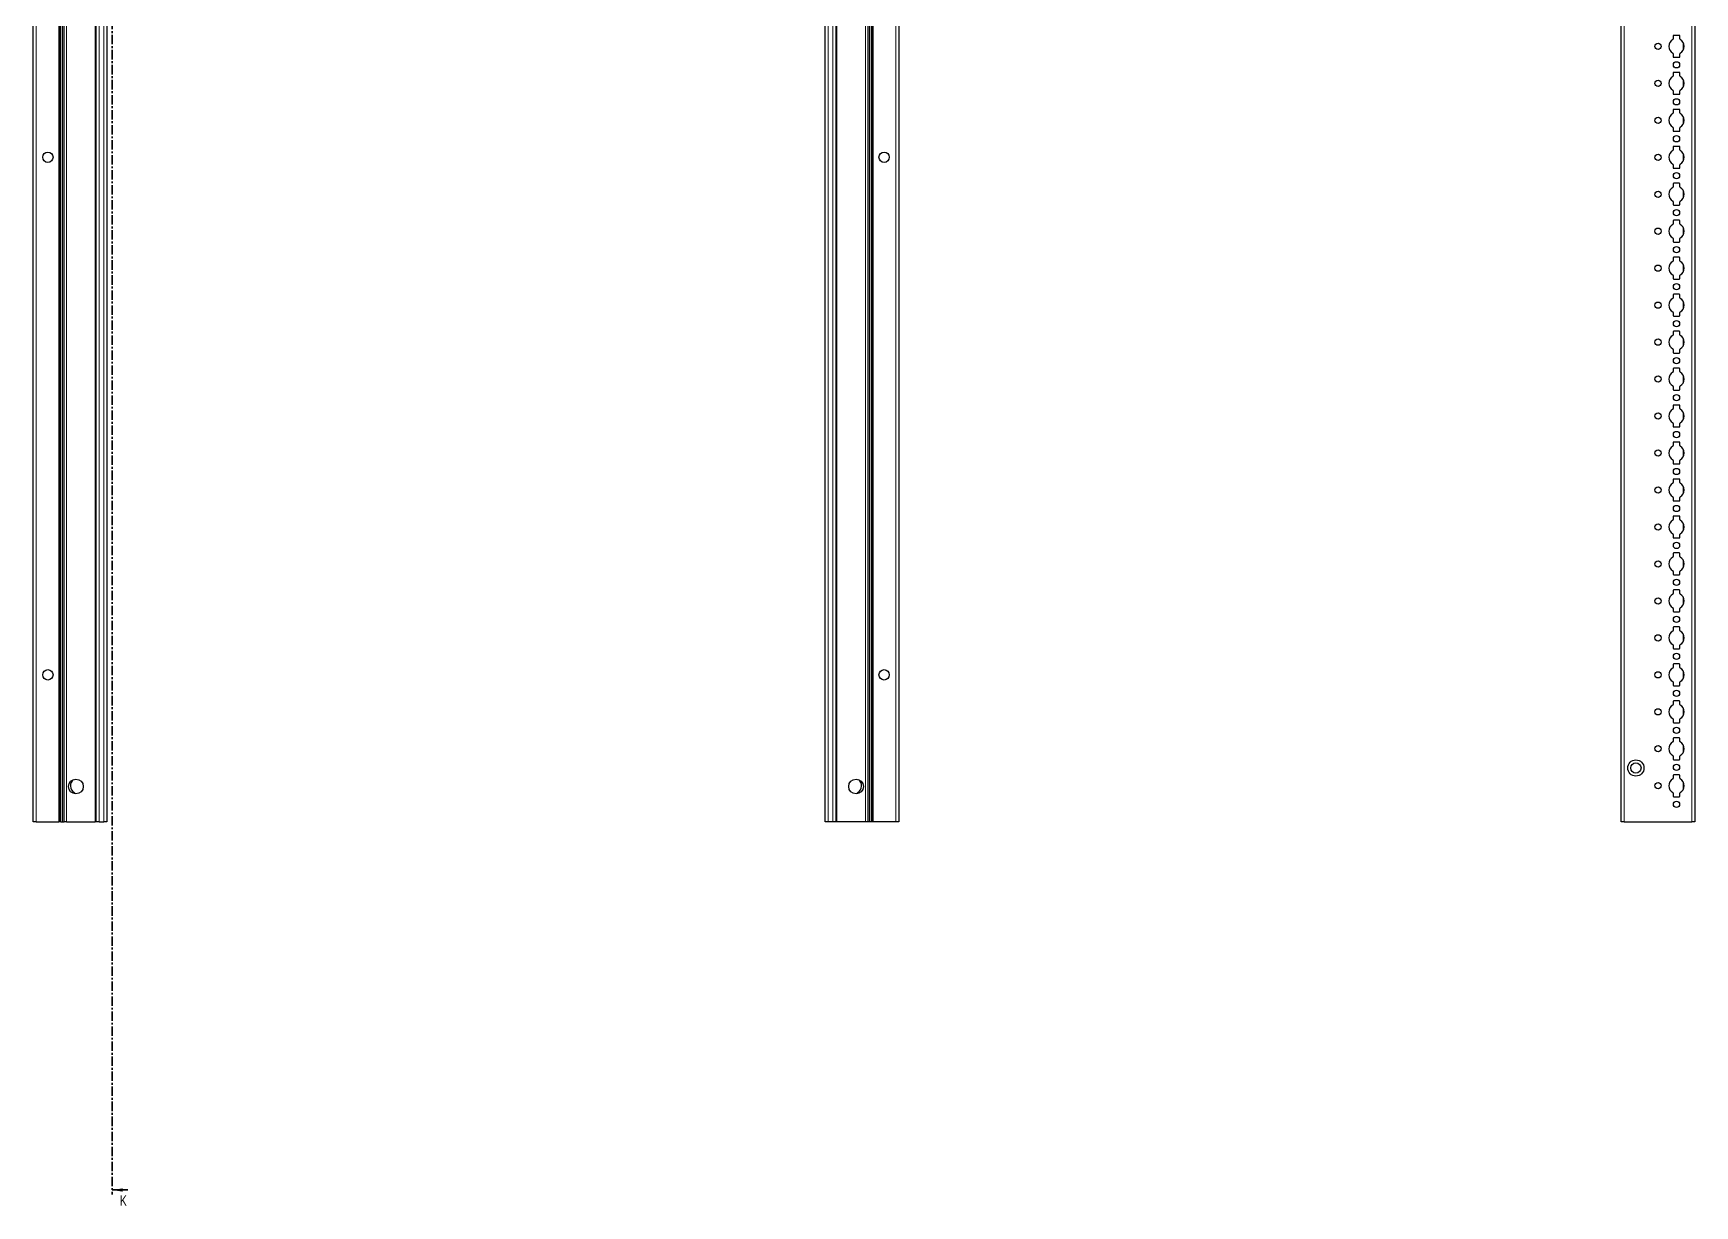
# Model space of a CAD drawing. Header units: millimetres. Extents: x -199 to 3951, y -1847 to 1507.
# Drawn here: x 1677 to 2801, y -1111 to -318 of the extents above; entities that cross this region are included whole.
import ezdxf

# ---------------------------------------------------------------- set-up
doc = ezdxf.new("R2010")
doc.units = ezdxf.units.MM
doc.linetypes.add('CENTER', pattern=[10.16, 6.35, -1.27, 1.27, -1.27])
doc.styles.add('SLDTEXTSTYLE0', font='TXT', dxfattribs={"width": 0.75})

msp = doc.modelspace()

# ---------------------------------------------------------------- linework, layer by layer
at = {"color": 7, "linetype": 'CENTER', "lineweight": 35}
msp.add_line((1730.86, 1499.09), (1730.86, -1103.67), dxfattribs=at)
at = {"color": 7, "linetype": 'Continuous', "lineweight": 25}
for p, q in [((1677.43, -851.79), (1677.43, 447.21)), ((1697.22, 447.21), (1697.22, -851.79)), ((1697.26, 447.21), (1697.26, -851.79)), ((1719.93, -851.79), (1719.93, 447.21)), ((1727.13, 447.21), (1727.13, -851.79)), ((2213.13, -851.79), (2213.13, 447.21)), ((2220.33, 447.21), (2220.33, -851.79)), ((2243, -851.79), (2243, 447.21)), ((2243.04, -851.79), (2243.04, 447.21)), ((2262.83, 447.21), (2262.83, -851.79)), ((2751.51, -851.79), (2751.51, 447.21)), ((2801.21, 447.21), (2801.21, -851.79)), ((1695.43, -326.54), (1695.43, -278.04)), ((2244.83, -278.04), (2244.83, -326.54)), ((2786.56, -320.39), (2786.56, -322.27)), ((2790.66, -319.89), (2787.06, -319.89)), ((2791.16, -322.27), (2791.16, -320.39)), ((1695.49, -326.65), (1695.43, -326.54)), ((1695.43, -326.54), (1695.43, -328.04)), ((1695.43, -328.04), (1695.49, -327.94)), ((1695.43, -376.54), (1695.43, -328.04)), ((1695.49, -327.94), (1695.49, -326.65)), ((2244.83, -326.54), (2244.77, -326.65)), ((2244.77, -326.65), (2244.77, -327.94)), ((2244.77, -327.94), (2244.83, -328.04)), ((2244.83, -328.04), (2244.83, -326.54)), ((2244.83, -328.04), (2244.83, -376.54)), ((2786.56, -332.32), (2786.56, -334.19)), ((2787.06, -334.69), (2790.66, -334.69)), ((2791.16, -334.19), (2791.16, -332.32)), ((2786.56, -345.39), (2786.56, -347.27)), ((2790.66, -344.89), (2787.06, -344.89)), ((2791.16, -347.27), (2791.16, -345.39)), ((2786.56, -357.32), (2786.56, -359.19)), ((2791.16, -359.19), (2791.16, -357.32)), ((2786.56, -370.39), (2786.56, -372.27)), ((2787.06, -359.69), (2790.66, -359.69)), ((2790.66, -369.89), (2787.06, -369.89)), ((2791.16, -372.27), (2791.16, -370.39)), ((1695.49, -376.65), (1695.43, -376.54)), ((1695.43, -376.54), (1695.43, -378.04)), ((1695.43, -378.04), (1695.49, -377.94)), ((1695.43, -426.54), (1695.43, -378.04)), ((1695.49, -377.94), (1695.49, -376.65)), ((2244.83, -376.54), (2244.77, -376.65)), ((2244.77, -376.65), (2244.77, -377.94)), ((2244.77, -377.94), (2244.83, -378.04)), ((2244.83, -378.04), (2244.83, -376.54)), ((2244.83, -378.04), (2244.83, -426.54)), ((2786.56, -382.32), (2786.56, -384.19)), ((2787.06, -384.69), (2790.66, -384.69)), ((2791.16, -384.19), (2791.16, -382.32)), ((2786.56, -395.39), (2786.56, -397.27)), ((2790.66, -394.89), (2787.06, -394.89)), ((2791.16, -397.27), (2791.16, -395.39)), ((2786.56, -407.32), (2786.56, -409.19)), ((2787.06, -409.69), (2790.66, -409.69)), ((2791.16, -409.19), (2791.16, -407.32)), ((1695.49, -426.65), (1695.43, -426.54)), ((1695.43, -426.54), (1695.43, -428.04)), ((1695.49, -427.94), (1695.49, -426.65)), ((2244.83, -426.54), (2244.77, -426.65)), ((2244.77, -426.65), (2244.77, -427.94)), ((2244.83, -428.04), (2244.83, -426.54)), ((2786.56, -420.39), (2786.56, -422.27)), ((2790.66, -419.89), (2787.06, -419.89)), ((2791.16, -422.27), (2791.16, -420.39)), ((1695.43, -428.04), (1695.49, -427.94)), ((1695.43, -476.54), (1695.43, -428.04)), ((2244.77, -427.94), (2244.83, -428.04)), ((2244.83, -428.04), (2244.83, -476.54)), ((2786.56, -432.32), (2786.56, -434.19)), ((2787.06, -434.69), (2790.66, -434.69)), ((2791.16, -434.19), (2791.16, -432.32)), ((2786.56, -445.39), (2786.56, -447.27)), ((2790.66, -444.89), (2787.06, -444.89)), ((2791.16, -447.27), (2791.16, -445.39)), ((2786.56, -457.32), (2786.56, -459.19)), ((2787.06, -459.69), (2790.66, -459.69)), ((2791.16, -459.19), (2791.16, -457.32)), ((2786.56, -470.39), (2786.56, -472.27)), ((2790.66, -469.89), (2787.06, -469.89)), ((2791.16, -472.27), (2791.16, -470.39)), ((1695.49, -476.65), (1695.43, -476.54)), ((1695.43, -476.54), (1695.43, -478.04)), ((1695.43, -478.04), (1695.49, -477.94)), ((1695.43, -526.54), (1695.43, -478.04)), ((1695.49, -477.94), (1695.49, -476.65)), ((2244.83, -476.54), (2244.77, -476.65)), ((2244.77, -476.65), (2244.77, -477.94)), ((2244.77, -477.94), (2244.83, -478.04)), ((2244.83, -478.04), (2244.83, -476.54)), ((2244.83, -478.04), (2244.83, -526.54)), ((2786.56, -482.32), (2786.56, -484.19)), ((2791.16, -484.19), (2791.16, -482.32)), ((2787.06, -484.69), (2790.66, -484.69)), ((2786.56, -495.39), (2786.56, -497.27)), ((2790.66, -494.89), (2787.06, -494.89)), ((2791.16, -497.27), (2791.16, -495.39)), ((2786.56, -507.32), (2786.56, -509.19)), ((2787.06, -509.69), (2790.66, -509.69)), ((2791.16, -509.19), (2791.16, -507.32)), ((1695.49, -526.65), (1695.43, -526.54)), ((1695.43, -526.54), (1695.43, -528.04)), ((1695.43, -528.04), (1695.49, -527.94)), ((1695.43, -576.54), (1695.43, -528.04)), ((1695.49, -527.94), (1695.49, -526.65)), ((2244.83, -526.54), (2244.77, -526.65)), ((2244.77, -526.65), (2244.77, -527.94)), ((2244.77, -527.94), (2244.83, -528.04)), ((2244.83, -528.04), (2244.83, -526.54)), ((2244.83, -528.04), (2244.83, -576.54)), ((2786.56, -520.39), (2786.56, -522.27)), ((2790.66, -519.89), (2787.06, -519.89)), ((2791.16, -522.27), (2791.16, -520.39)), ((2786.56, -532.32), (2786.56, -534.19)), ((2787.06, -534.69), (2790.66, -534.69)), ((2791.16, -534.19), (2791.16, -532.32)), ((2786.56, -545.39), (2786.56, -547.27)), ((2790.66, -544.89), (2787.06, -544.89)), ((2791.16, -547.27), (2791.16, -545.39)), ((2786.56, -557.32), (2786.56, -559.19)), ((2787.06, -559.69), (2790.66, -559.69)), ((2791.16, -559.19), (2791.16, -557.32)), ((2786.56, -570.39), (2786.56, -572.27)), ((2790.66, -569.89), (2787.06, -569.89)), ((2791.16, -572.27), (2791.16, -570.39)), ((1695.49, -576.65), (1695.43, -576.54)), ((1695.43, -576.54), (1695.43, -578.04)), ((1695.43, -578.04), (1695.49, -577.94)), ((1695.43, -626.54), (1695.43, -578.04)), ((1695.49, -577.94), (1695.49, -576.65)), ((2244.83, -576.54), (2244.77, -576.65)), ((2244.77, -576.65), (2244.77, -577.94)), ((2244.77, -577.94), (2244.83, -578.04)), ((2244.83, -578.04), (2244.83, -576.54)), ((2244.83, -578.04), (2244.83, -626.54)), ((2786.56, -582.32), (2786.56, -584.19)), ((2791.16, -584.19), (2791.16, -582.32)), ((2786.56, -595.39), (2786.56, -597.27)), ((2787.06, -584.69), (2790.66, -584.69)), ((2790.66, -594.89), (2787.06, -594.89)), ((2791.16, -597.27), (2791.16, -595.39)), ((2786.56, -607.32), (2786.56, -609.19)), ((2787.06, -609.69), (2790.66, -609.69)), ((2791.16, -609.19), (2791.16, -607.32)), ((1695.49, -626.65), (1695.43, -626.54)), ((1695.43, -626.54), (1695.43, -628.04)), ((1695.43, -628.04), (1695.49, -627.94)), ((1695.43, -676.54), (1695.43, -628.04)), ((1695.49, -627.94), (1695.49, -626.65)), ((2244.83, -626.54), (2244.77, -626.65)), ((2244.77, -626.65), (2244.77, -627.94)), ((2244.77, -627.94), (2244.83, -628.04)), ((2244.83, -628.04), (2244.83, -626.54)), ((2244.83, -628.04), (2244.83, -676.54)), ((2786.56, -620.39), (2786.56, -622.27)), ((2790.66, -619.89), (2787.06, -619.89)), ((2791.16, -622.27), (2791.16, -620.39)), ((2786.56, -632.32), (2786.56, -634.19)), ((2787.06, -634.69), (2790.66, -634.69)), ((2791.16, -634.19), (2791.16, -632.32)), ((2786.56, -645.39), (2786.56, -647.27)), ((2790.66, -644.89), (2787.06, -644.89)), ((2791.16, -647.27), (2791.16, -645.39)), ((2786.56, -657.32), (2786.56, -659.19)), ((2787.06, -659.69), (2790.66, -659.69)), ((2791.16, -659.19), (2791.16, -657.32)), ((2786.56, -670.39), (2786.56, -672.27)), ((2790.66, -669.89), (2787.06, -669.89)), ((2791.16, -672.27), (2791.16, -670.39)), ((1695.49, -676.65), (1695.43, -676.54)), ((1695.43, -676.54), (1695.43, -678.04)), ((1695.43, -678.04), (1695.49, -677.94)), ((1695.43, -726.54), (1695.43, -678.04)), ((1695.49, -677.94), (1695.49, -676.65)), ((2244.83, -676.54), (2244.77, -676.65)), ((2244.77, -676.65), (2244.77, -677.94)), ((2244.77, -677.94), (2244.83, -678.04)), ((2244.83, -678.04), (2244.83, -676.54)), ((2244.83, -678.04), (2244.83, -726.54)), ((2786.56, -682.32), (2786.56, -684.19)), ((2787.06, -684.69), (2790.66, -684.69)), ((2791.16, -684.19), (2791.16, -682.32)), ((2786.56, -695.39), (2786.56, -697.27)), ((2790.66, -694.89), (2787.06, -694.89)), ((2791.16, -697.27), (2791.16, -695.39)), ((2786.56, -707.32), (2786.56, -709.19)), ((2791.16, -709.19), (2791.16, -707.32)), ((2787.06, -709.69), (2790.66, -709.69)), ((1695.49, -726.65), (1695.43, -726.54)), ((1695.43, -726.54), (1695.43, -728.04)), ((1695.43, -728.04), (1695.49, -727.94)), ((1695.43, -776.54), (1695.43, -728.04)), ((1695.49, -727.94), (1695.49, -726.65)), ((2244.83, -726.54), (2244.77, -726.65)), ((2244.77, -726.65), (2244.77, -727.94)), ((2244.77, -727.94), (2244.83, -728.04)), ((2244.83, -728.04), (2244.83, -726.54)), ((2244.83, -728.04), (2244.83, -776.54)), ((2786.56, -720.39), (2786.56, -722.27)), ((2790.66, -719.89), (2787.06, -719.89)), ((2791.16, -722.27), (2791.16, -720.39)), ((2786.56, -732.32), (2786.56, -734.19)), ((2787.06, -734.69), (2790.66, -734.69)), ((2791.16, -734.19), (2791.16, -732.32)), ((2786.56, -745.39), (2786.56, -747.27)), ((2790.66, -744.89), (2787.06, -744.89)), ((2791.16, -747.27), (2791.16, -745.39)), ((2786.56, -757.32), (2786.56, -759.19)), ((2787.06, -759.69), (2790.66, -759.69)), ((2791.16, -759.19), (2791.16, -757.32)), ((2786.56, -770.39), (2786.56, -772.27)), ((2790.66, -769.89), (2787.06, -769.89)), ((2791.16, -772.27), (2791.16, -770.39)), ((1695.49, -776.65), (1695.43, -776.54)), ((1695.43, -776.54), (1695.43, -778.04)), ((1695.43, -778.04), (1695.49, -777.94)), ((1695.43, -826.54), (1695.43, -778.04)), ((1695.49, -777.94), (1695.49, -776.65)), ((2244.83, -776.54), (2244.77, -776.65)), ((2244.77, -776.65), (2244.77, -777.94)), ((2244.77, -777.94), (2244.83, -778.04)), ((2244.83, -778.04), (2244.83, -776.54)), ((2244.83, -778.04), (2244.83, -826.54)), ((2786.56, -782.32), (2786.56, -784.19)), ((2787.06, -784.69), (2790.66, -784.69)), ((2791.16, -784.19), (2791.16, -782.32)), ((2786.56, -795.39), (2786.56, -797.27)), ((2790.66, -794.89), (2787.06, -794.89)), ((2791.16, -797.27), (2791.16, -795.39)), ((2786.56, -807.32), (2786.56, -809.19)), ((2791.16, -809.19), (2791.16, -807.32)), ((2787.06, -809.69), (2790.66, -809.69)), ((2790.66, -819.89), (2787.06, -819.89)), ((1695.49, -826.65), (1695.43, -826.54)), ((1695.43, -826.54), (1695.43, -828.04)), ((1695.43, -828.04), (1695.49, -827.94)), ((1695.43, -851.79), (1695.43, -828.04)), ((1695.49, -827.94), (1695.49, -826.65)), ((2244.83, -826.54), (2244.77, -826.65)), ((2244.77, -826.65), (2244.77, -827.94)), ((2244.77, -827.94), (2244.83, -828.04)), ((2244.83, -828.04), (2244.83, -826.54)), ((2244.83, -828.04), (2244.83, -851.79)), ((2786.56, -820.39), (2786.56, -822.27)), ((2791.16, -822.27), (2791.16, -820.39)), ((1705.48, -832.73), (1705.48, -832.32)), ((2234.78, -832.32), (2234.78, -832.73)), ((2786.56, -832.32), (2786.56, -834.19)), ((2787.06, -834.69), (2790.66, -834.69)), ((2791.16, -834.19), (2791.16, -832.32)), ((1679.43, -851.79), (1677.43, -851.79)), ((1679.43, -851.79), (1694.78, -851.79)), ((1695.43, -851.79), (1694.78, -851.79)), ((1696.02, -851.79), (1695.43, -851.79)), ((1696.02, -851.79), (1697.22, -851.79)), ((1697.22, -851.79), (1697.26, -851.79)), ((1697.26, -851.79), (1698.46, -851.79)), ((1699.88, -851.79), (1698.46, -851.79)), ((1699.88, -851.79), (1719.28, -851.79)), ((1719.93, -851.79), (1719.28, -851.79)), ((1721.93, -851.79), (1719.93, -851.79)), ((1721.93, -851.79), (1725.13, -851.79)), ((1727.13, -851.79), (1725.13, -851.79)), ((2215.13, -851.79), (2213.13, -851.79)), ((2218.33, -851.79), (2215.13, -851.79)), ((2220.33, -851.79), (2218.33, -851.79)), ((2220.98, -851.79), (2220.33, -851.79)), ((2240.38, -851.79), (2220.98, -851.79)), ((2241.8, -851.79), (2240.38, -851.79)), ((2243, -851.79), (2241.8, -851.79)), ((2243.04, -851.79), (2243, -851.79)), ((2244.24, -851.79), (2243.04, -851.79)), ((2244.83, -851.79), (2244.24, -851.79)), ((2245.48, -851.79), (2244.83, -851.79)), ((2260.83, -851.79), (2245.48, -851.79)), ((2262.83, -851.79), (2260.83, -851.79)), ((2753.51, -851.79), (2751.51, -851.79)), ((2753.51, -851.79), (2799.21, -851.79)), ((2801.21, -851.79), (2799.21, -851.79))]:
    msp.add_line(p, q, dxfattribs=at)
at = {"color": 8, "linetype": 'Continuous', "lineweight": 18}
for p, q in [((1679.43, 447.21), (1679.43, -851.79)), ((1694.78, -851.79), (1694.78, 447.21)), ((1696.02, 447.21), (1696.02, -851.79)), ((1698.46, -851.79), (1698.46, 447.21)), ((1699.88, 447.21), (1699.88, -851.79)), ((1719.28, -851.79), (1719.28, 447.21)), ((1721.93, 447.21), (1721.93, -851.79)), ((1725.13, -851.79), (1725.13, 447.21)), ((2215.13, 447.21), (2215.13, -851.79)), ((2218.33, -851.79), (2218.33, 447.21)), ((2220.98, 447.21), (2220.98, -851.79)), ((2240.38, -851.79), (2240.38, 447.21)), ((2241.8, 447.21), (2241.8, -851.79)), ((2244.24, -851.79), (2244.24, 447.21)), ((2245.48, 447.21), (2245.48, -851.79)), ((2260.83, -851.79), (2260.83, 447.21)), ((2753.51, 447.21), (2753.51, -851.79)), ((2799.21, -851.79), (2799.21, 447.21)), ((2793.36, -330), (2793.36, -324.59)), ((2793.36, -355), (2793.36, -349.59)), ((2793.36, -380), (2793.36, -374.59)), ((2793.36, -405), (2793.36, -399.59)), ((2793.36, -430), (2793.36, -424.59)), ((2793.36, -455), (2793.36, -449.59)), ((2793.36, -480), (2793.36, -474.59)), ((2793.36, -505), (2793.36, -499.59)), ((2793.36, -530), (2793.36, -524.59)), ((2793.36, -555), (2793.36, -549.59)), ((2793.36, -580), (2793.36, -574.59)), ((2793.36, -605), (2793.36, -599.59)), ((2793.36, -630), (2793.36, -624.59)), ((2793.36, -655), (2793.36, -649.59)), ((2793.36, -680), (2793.36, -674.59)), ((2793.36, -705), (2793.36, -699.59)), ((2793.36, -730), (2793.36, -724.59)), ((2793.36, -755), (2793.36, -749.59)), ((2793.36, -780), (2793.36, -774.59)), ((2793.36, -805), (2793.36, -799.59)), ((2793.36, -830), (2793.36, -824.59))]:
    msp.add_line(p, q, dxfattribs=at)
at = {"color": 7, "linetype": 'Continuous', "lineweight": 35}
msp.add_line((1741.5, -1100.67), (1730.86, -1100.67), dxfattribs=at)
at = {"color": 7, "linetype": 'Continuous', "lineweight": 25}
for centre, radius in [((2776.36, -327.29), 2.12), ((2788.86, -339.79), 2.12), ((2776.36, -352.29), 2.12), ((2788.86, -364.79), 2.12), ((2776.36, -377.29), 2.12), ((2788.86, -389.79), 2.12), ((1687.33, -402.29), 3.5), ((2252.93, -402.29), 3.5), ((2776.36, -402.29), 2.12), ((2788.86, -414.79), 2.12), ((2776.36, -427.29), 2.12), ((2788.86, -439.79), 2.12), ((2776.36, -452.29), 2.12), ((2788.86, -464.79), 2.12), ((2776.36, -477.29), 2.12), ((2788.86, -489.79), 2.12), ((2776.36, -502.29), 2.12), ((2788.86, -514.79), 2.12), ((2776.36, -527.29), 2.12), ((2788.86, -539.79), 2.12), ((2776.36, -552.29), 2.12), ((2788.86, -564.79), 2.12), ((2776.36, -577.29), 2.12), ((2788.86, -589.79), 2.12), ((2776.36, -602.29), 2.12), ((2788.86, -614.79), 2.12), ((2776.36, -627.29), 2.12), ((2788.86, -639.79), 2.12), ((2776.36, -652.29), 2.12), ((2788.86, -664.79), 2.12), ((2776.36, -677.29), 2.12), ((2788.86, -689.79), 2.12), ((2776.36, -702.29), 2.12), ((2788.86, -714.79), 2.12), ((2776.36, -727.29), 2.12), ((2788.86, -739.79), 2.12), ((1687.33, -752.29), 3.5), ((2252.93, -752.29), 3.5), ((2776.36, -752.29), 2.12), ((2788.86, -764.79), 2.12), ((2776.36, -777.29), 2.12), ((2788.86, -789.79), 2.12), ((2776.36, -802.29), 2.12), ((2761.36, -815.29), 5.5), ((2761.36, -815.29), 3.5), ((2788.86, -814.79), 2.12), ((1706.28, -827.79), 5), ((2233.98, -827.79), 5), ((2776.36, -827.29), 2.12), ((2788.86, -839.79), 2.12)]:
    msp.add_circle(centre, radius, dxfattribs=at)
for centre, radius, start, end in [((2788.86, -327.29), 5.25, 119.14074, 240.85926), ((2786.06, -322.27), 0.5, 299.14074, 0), ((2787.06, -320.39), 0.5, 90, 180), ((2790.66, -320.39), 0.5, 0, 90), ((2791.66, -322.27), 0.5, 180, 240.85926), ((2788.86, -327.29), 5.25, 299.14074, 60.85926), ((2786.06, -332.32), 0.5, 0, 60.85926), ((2787.06, -334.19), 0.5, 180, 270), ((2790.66, -334.19), 0.5, 270, 0), ((2791.66, -332.32), 0.5, 119.14074, 180), ((2788.86, -352.29), 5.25, 119.14074, 240.85926), ((2786.06, -347.27), 0.5, 299.14074, 0), ((2787.06, -345.39), 0.5, 90, 180), ((2790.66, -345.39), 0.5, 0, 90), ((2791.66, -347.27), 0.5, 180, 240.85926), ((2788.86, -352.29), 5.25, 299.14074, 60.85926), ((2786.06, -357.32), 0.5, 0, 60.85926), ((2787.06, -359.19), 0.5, 180, 270), ((2790.66, -359.19), 0.5, 270, 0), ((2791.66, -357.32), 0.5, 119.14074, 180), ((2787.06, -370.39), 0.5, 90, 180), ((2790.66, -370.39), 0.5, 0, 90), ((2788.86, -377.29), 5.25, 119.14074, 240.85926), ((2786.06, -372.27), 0.5, 299.14074, 0), ((2786.06, -382.32), 0.5, 0, 60.85926), ((2791.66, -372.27), 0.5, 180, 240.85926), ((2791.66, -382.32), 0.5, 119.14074, 180), ((2788.86, -377.29), 5.25, 299.14074, 60.85926), ((2787.06, -384.19), 0.5, 180, 270), ((2790.66, -384.19), 0.5, 270, 0), ((2788.86, -402.29), 5.25, 119.14074, 240.85926), ((2786.06, -397.27), 0.5, 299.14074, 0), ((2787.06, -395.39), 0.5, 90, 180), ((2790.66, -395.39), 0.5, 0, 90), ((2791.66, -397.27), 0.5, 180, 240.85926), ((2788.86, -402.29), 5.25, 299.14074, 60.85926), ((2786.06, -407.32), 0.5, 0, 60.85926), ((2787.06, -409.19), 0.5, 180, 270), ((2790.66, -409.19), 0.5, 270, 0), ((2791.66, -407.32), 0.5, 119.14074, 180), ((2788.86, -427.29), 5.25, 119.14074, 240.85926), ((2786.06, -422.27), 0.5, 299.14074, 0), ((2787.06, -420.39), 0.5, 90, 180), ((2790.66, -420.39), 0.5, 0, 90), ((2791.66, -422.27), 0.5, 180, 240.85926), ((2788.86, -427.29), 5.25, 299.14074, 60.85926), ((2786.06, -432.32), 0.5, 0, 60.85926), ((2787.06, -434.19), 0.5, 180, 270), ((2790.66, -434.19), 0.5, 270, 0), ((2791.66, -432.32), 0.5, 119.14074, 180), ((2788.86, -452.29), 5.25, 119.14074, 240.85926), ((2786.06, -447.27), 0.5, 299.14074, 0), ((2787.06, -445.39), 0.5, 90, 180), ((2790.66, -445.39), 0.5, 0, 90), ((2791.66, -447.27), 0.5, 180, 240.85926), ((2788.86, -452.29), 5.25, 299.14074, 60.85926), ((2786.06, -457.32), 0.5, 0, 60.85926), ((2787.06, -459.19), 0.5, 180, 270), ((2790.66, -459.19), 0.5, 270, 0), ((2791.66, -457.32), 0.5, 119.14074, 180), ((2787.06, -470.39), 0.5, 90, 180), ((2790.66, -470.39), 0.5, 0, 90), ((2788.86, -477.29), 5.25, 119.14074, 240.85926), ((2786.06, -472.27), 0.5, 299.14074, 0), ((2786.06, -482.32), 0.5, 0, 60.85926), ((2791.66, -472.27), 0.5, 180, 240.85926), ((2791.66, -482.32), 0.5, 119.14074, 180), ((2788.86, -477.29), 5.25, 299.14074, 60.85926), ((2787.06, -484.19), 0.5, 180, 270), ((2790.66, -484.19), 0.5, 270, 0), ((2788.86, -502.29), 5.25, 119.14074, 240.85926), ((2786.06, -497.27), 0.5, 299.14074, 0), ((2787.06, -495.39), 0.5, 90, 180), ((2790.66, -495.39), 0.5, 0, 90), ((2791.66, -497.27), 0.5, 180, 240.85926), ((2788.86, -502.29), 5.25, 299.14074, 60.85926), ((2786.06, -507.32), 0.5, 0, 60.85926), ((2787.06, -509.19), 0.5, 180, 270), ((2790.66, -509.19), 0.5, 270, 0), ((2791.66, -507.32), 0.5, 119.14074, 180), ((2788.86, -527.29), 5.25, 119.14074, 240.85926), ((2786.06, -522.27), 0.5, 299.14074, 0), ((2787.06, -520.39), 0.5, 90, 180), ((2790.66, -520.39), 0.5, 0, 90), ((2791.66, -522.27), 0.5, 180, 240.85926), ((2788.86, -527.29), 5.25, 299.14074, 60.85926), ((2786.06, -532.32), 0.5, 0, 60.85926), ((2787.06, -534.19), 0.5, 180, 270), ((2790.66, -534.19), 0.5, 270, 0), ((2791.66, -532.32), 0.5, 119.14074, 180), ((2788.86, -552.29), 5.25, 119.14074, 240.85926), ((2786.06, -547.27), 0.5, 299.14074, 0), ((2787.06, -545.39), 0.5, 90, 180), ((2790.66, -545.39), 0.5, 0, 90), ((2791.66, -547.27), 0.5, 180, 240.85926), ((2788.86, -552.29), 5.25, 299.14074, 60.85926), ((2786.06, -557.32), 0.5, 0, 60.85926), ((2787.06, -559.19), 0.5, 180, 270), ((2790.66, -559.19), 0.5, 270, 0), ((2791.66, -557.32), 0.5, 119.14074, 180), ((2788.86, -577.29), 5.25, 119.14074, 240.85926), ((2786.06, -572.27), 0.5, 299.14074, 0), ((2787.06, -570.39), 0.5, 90, 180), ((2790.66, -570.39), 0.5, 0, 90), ((2791.66, -572.27), 0.5, 180, 240.85926), ((2788.86, -577.29), 5.25, 299.14074, 60.85926), ((2786.06, -582.32), 0.5, 0, 60.85926), ((2787.06, -584.19), 0.5, 180, 270), ((2790.66, -584.19), 0.5, 270, 0), ((2791.66, -582.32), 0.5, 119.14074, 180), ((2787.06, -595.39), 0.5, 90, 180), ((2790.66, -595.39), 0.5, 0, 90), ((2788.86, -602.29), 5.25, 119.14074, 240.85926), ((2786.06, -597.27), 0.5, 299.14074, 0), ((2791.66, -597.27), 0.5, 180, 240.85926), ((2788.86, -602.29), 5.25, 299.14074, 60.85926), ((2786.06, -607.32), 0.5, 0, 60.85926), ((2787.06, -609.19), 0.5, 180, 270), ((2790.66, -609.19), 0.5, 270, 0), ((2791.66, -607.32), 0.5, 119.14074, 180), ((2788.86, -627.29), 5.25, 119.14074, 240.85926), ((2786.06, -622.27), 0.5, 299.14074, 0), ((2787.06, -620.39), 0.5, 90, 180), ((2790.66, -620.39), 0.5, 0, 90), ((2791.66, -622.27), 0.5, 180, 240.85926), ((2788.86, -627.29), 5.25, 299.14074, 60.85926), ((2786.06, -632.32), 0.5, 0, 60.85926), ((2787.06, -634.19), 0.5, 180, 270), ((2790.66, -634.19), 0.5, 270, 0), ((2791.66, -632.32), 0.5, 119.14074, 180), ((2788.86, -652.29), 5.25, 119.14074, 240.85926), ((2786.06, -647.27), 0.5, 299.14074, 0), ((2787.06, -645.39), 0.5, 90, 180), ((2790.66, -645.39), 0.5, 0, 90), ((2791.66, -647.27), 0.5, 180, 240.85926), ((2788.86, -652.29), 5.25, 299.14074, 60.85926), ((2786.06, -657.32), 0.5, 0, 60.85926), ((2787.06, -659.19), 0.5, 180, 270), ((2790.66, -659.19), 0.5, 270, 0), ((2791.66, -657.32), 0.5, 119.14074, 180), ((2788.86, -677.29), 5.25, 119.14074, 240.85926), ((2786.06, -672.27), 0.5, 299.14074, 0), ((2787.06, -670.39), 0.5, 90, 180), ((2790.66, -670.39), 0.5, 0, 90), ((2791.66, -672.27), 0.5, 180, 240.85926), ((2788.86, -677.29), 5.25, 299.14074, 60.85926), ((2786.06, -682.32), 0.5, 0, 60.85926), ((2787.06, -684.19), 0.5, 180, 270), ((2790.66, -684.19), 0.5, 270, 0), ((2791.66, -682.32), 0.5, 119.14074, 180), ((2787.06, -695.39), 0.5, 90, 180), ((2790.66, -695.39), 0.5, 0, 90), ((2788.86, -702.29), 5.25, 119.14074, 240.85926), ((2786.06, -697.27), 0.5, 299.14074, 0), ((2786.06, -707.32), 0.5, 0, 60.85926), ((2791.66, -697.27), 0.5, 180, 240.85926), ((2791.66, -707.32), 0.5, 119.14074, 180), ((2788.86, -702.29), 5.25, 299.14074, 60.85926), ((2787.06, -709.19), 0.5, 180, 270), ((2790.66, -709.19), 0.5, 270, 0), ((2788.86, -727.29), 5.25, 119.14074, 240.85926), ((2786.06, -722.27), 0.5, 299.14074, 0), ((2787.06, -720.39), 0.5, 90, 180), ((2790.66, -720.39), 0.5, 0, 90), ((2791.66, -722.27), 0.5, 180, 240.85926), ((2788.86, -727.29), 5.25, 299.14074, 60.85926), ((2786.06, -732.32), 0.5, 0, 60.85926), ((2787.06, -734.19), 0.5, 180, 270), ((2790.66, -734.19), 0.5, 270, 0), ((2791.66, -732.32), 0.5, 119.14074, 180), ((2788.86, -752.29), 5.25, 119.14074, 240.85926), ((2786.06, -747.27), 0.5, 299.14074, 0), ((2787.06, -745.39), 0.5, 90, 180), ((2790.66, -745.39), 0.5, 0, 90), ((2791.66, -747.27), 0.5, 180, 240.85926), ((2788.86, -752.29), 5.25, 299.14074, 60.85926), ((2786.06, -757.32), 0.5, 0, 60.85926), ((2787.06, -759.19), 0.5, 180, 270), ((2790.66, -759.19), 0.5, 270, 0), ((2791.66, -757.32), 0.5, 119.14074, 180), ((2788.86, -777.29), 5.25, 119.14074, 240.85926), ((2786.06, -772.27), 0.5, 299.14074, 0), ((2787.06, -770.39), 0.5, 90, 180), ((2790.66, -770.39), 0.5, 0, 90), ((2791.66, -772.27), 0.5, 180, 240.85926), ((2788.86, -777.29), 5.25, 299.14074, 60.85926), ((2786.06, -782.32), 0.5, 0, 60.85926), ((2787.06, -784.19), 0.5, 180, 270), ((2790.66, -784.19), 0.5, 270, 0), ((2791.66, -782.32), 0.5, 119.14074, 180), ((2788.86, -802.29), 5.25, 119.14074, 240.85926), ((2786.06, -797.27), 0.5, 299.14074, 0), ((2787.06, -795.39), 0.5, 90, 180), ((2790.66, -795.39), 0.5, 0, 90), ((2791.66, -797.27), 0.5, 180, 240.85926), ((2788.86, -802.29), 5.25, 299.14074, 60.85926), ((2786.06, -807.32), 0.5, 0, 60.85926), ((2791.66, -807.32), 0.5, 119.14074, 180), ((2787.06, -809.19), 0.5, 180, 270), ((2787.06, -820.39), 0.5, 90, 180), ((2790.66, -809.19), 0.5, 270, 0), ((2790.66, -820.39), 0.5, 0, 90), ((1707.78, -827.29), 5.25, 126.18914, 240.85926), ((2232.48, -827.29), 5.25, 299.14074, 53.81088), ((2788.86, -827.29), 5.25, 119.14074, 240.85926), ((2786.06, -822.27), 0.5, 299.14074, 0), ((2791.66, -822.27), 0.5, 180, 240.85926), ((2788.86, -827.29), 5.25, 299.14074, 60.85926), ((1704.98, -832.32), 0.5, 0, 60.85926), ((2235.28, -832.32), 0.5, 119.14074, 180), ((2786.06, -832.32), 0.5, 0, 60.85926), ((2787.06, -834.19), 0.5, 180, 270), ((2790.66, -834.19), 0.5, 270, 0), ((2791.66, -832.32), 0.5, 119.14074, 180)]:
    msp.add_arc(centre, radius, start, end, dxfattribs=at)
at = {"color": 7, "linetype": 'Continuous', "lineweight": 35}
msp.add_solid([(1730.86, -1100.67), (1737.86, -1101.79), (1737.86, -1099.55)], dxfattribs=at)

# ---------------------------------------------------------------- texts
at = {"color": 7, "linetype": 'Continuous', "insert": (1736.03, -1104.33), "char_height": 7, "attachment_point": 1, "style": 'SLDTEXTSTYLE0'}
msp.add_mtext('K', dxfattribs=at)

doc.saveas('drawing.dxf')
